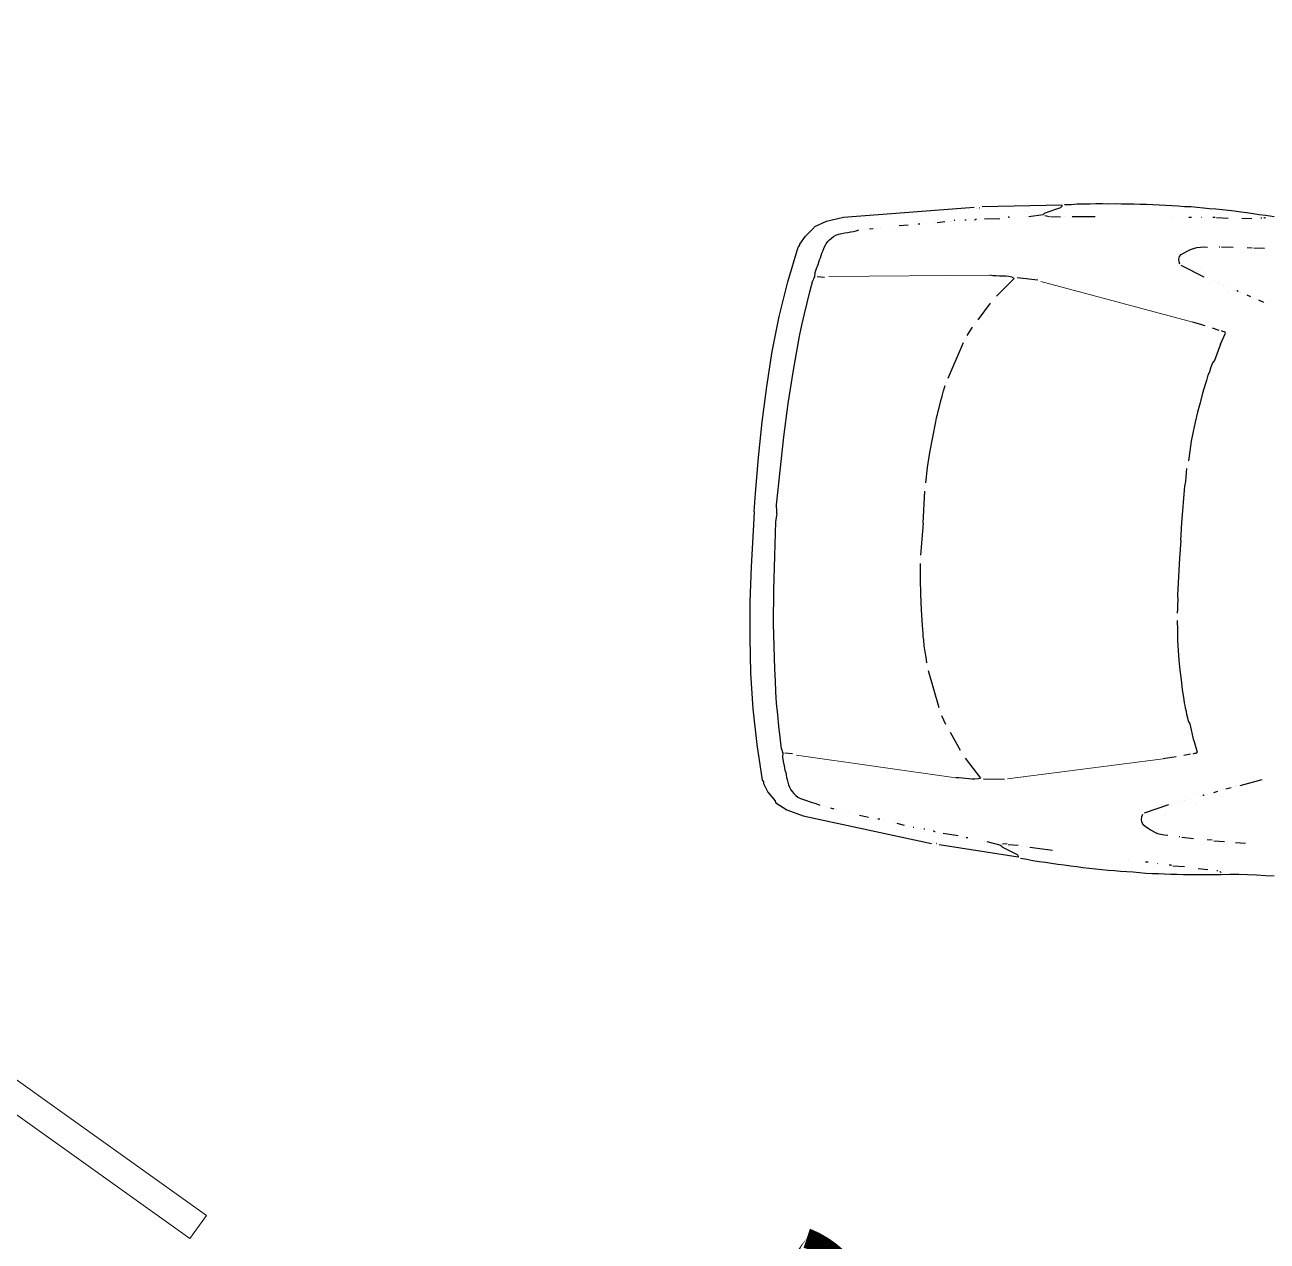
# Model space of a CAD drawing. Header units: metres. Extents: x -45 to 1930, y -347 to 488.
# Drawn here: x 36.222 to 39.306, y 31.888 to 34.908 of the extents above; entities that cross this region are included whole.
import ezdxf

# ---------------------------------------------------------------- set-up
doc = ezdxf.new("R2010")
doc.units = ezdxf.units.M
doc.layers.add('zariz.predmety', color=203, linetype='Continuous')

# ---------------------------------------------------------------- blocks, each defined once
blk = doc.blocks.new('BMW3-PUD')
at = {"lineweight": 0}
for p, q in [((3.3491, 0.5435), (3.7319, 0.6186)), ((3.8595, 0.6254), (4.2578, 0.5956)), ((3.3491, -0.5435), (3.7319, -0.6186)), ((3.8595, -0.6254), (4.2578, -0.5956))]:
    blk.add_line(p, q, dxfattribs=at)
for points in [[(3.686, 0.8133), (3.6702, 0.8146), (3.6552, 0.8167), (3.6394, 0.818), (3.6236, 0.8193), (3.6086, 0.8206), (3.5928, 0.8219), (3.577, 0.8225), (3.5612, 0.8238), (3.5455, 0.8244), (3.5304, 0.8257), (3.5146, 0.8263), (3.4989, 0.8268), (3.4831, 0.8274), (3.4673, 0.828), (3.4516, 0.8285), (3.4365, 0.8284), (3.4208, 0.8289), (3.405, 0.8287), (3.3892, 0.8285), (3.3734, 0.8291), (3.3577, 0.8289), (3.3419, 0.828), (3.3269, 0.8278), (3.3111, 0.8276), (3.2954, 0.8267), (3.2796, 0.8265), (3.2639, 0.8255), (3.2489, 0.8246), (3.2331, 0.8236), (3.2173, 0.8227), (3.2024, 0.821), (3.1866, 0.8201), (3.1648, 0.8183), (3.1431, 0.8166), (3.1213, 0.8156), (3.0988, 0.8153), (3.077, 0.815), (3.0552, 0.8148)], [(3.1904, 0.8127), (3.1897, 0.8134), (3.1889, 0.8134), (3.1874, 0.8141), (3.1866, 0.8149)], [(3.195, 0.8119), (3.195, 0.8119), (3.1964, 0.812), (3.1972, 0.812), (3.1979, 0.812)], [(3.2446, 0.8088), (3.2205, 0.81)], [(3.3076, 0.8065), (3.2791, 0.8062)], [(3.3107, 0.8058), (3.3121, 0.8058), (3.3136, 0.8058), (3.3144, 0.8059), (3.3167, 0.8059)], [(3.3452, 0.804), (3.3452, 0.804), (3.346, 0.804), (3.346, 0.804), (3.346, 0.804)], [(3.3693, 0.802), (3.376, 0.8021)], [(3.7728, 0.7775), (3.7374, 0.7846), (3.7367, 0.7854), (3.7359, 0.7869), (3.7344, 0.7876), (3.7329, 0.7891), (3.6951, 0.8051), (3.6944, 0.8059), (3.6936, 0.8074), (3.6921, 0.8089), (3.692, 0.8111), (3.8897, 0.794)], [(3.4174, 0.7988), (3.4174, 0.7988)], [(3.6653, 0.7845), (3.6082, 0.7884)], [(3.6699, 0.7831), (3.6699, 0.7831)], [(3.6856, 0.7832), (3.6856, 0.7832)], [(3.7187, 0.7814), (3.6939, 0.7818)], [(3.7217, 0.7799), (3.7329, 0.7816)], [(3.7773, 0.7768), (3.7773, 0.7768)], [(3.8202, 0.7721), (3.8209, 0.7721), (3.8217, 0.7721), (3.8224, 0.7721), (3.8239, 0.7721)], [(3.8965, 0.791), (3.8965, 0.791), (3.8965, 0.791), (3.8958, 0.791), (3.8958, 0.791), (3.8958, 0.791), (3.8965, 0.791), (3.8965, 0.791), (3.8965, 0.791)], [(3.9033, 0.7896), (3.9033, 0.7896)], [(4.4034, 0), (4.4032, 0.0469), (4.4022, 0.1355), (4.3989, 0.2241), (4.3933, 0.3126), (4.3855, 0.4004), (4.374, 0.4881), (4.3586, 0.5758), (4.3388, 0.6634), (4.3373, 0.6649), (4.3358, 0.6671), (4.335, 0.6694), (4.335, 0.6709), (4.3227, 0.6917), (4.3037, 0.7125), (4.3029, 0.714), (4.3022, 0.7148), (4.3021, 0.7163), (4.3014, 0.717), (4.2727, 0.7325), (4.2312, 0.7447), (3.9093, 0.7919)], [(3.8315, 0.77), (3.8315, 0.77)], [(3.8818, 0.7646), (3.8442, 0.7679)], [(3.9067, 0.7604), (3.9059, 0.7603), (3.9044, 0.7611), (3.9036, 0.7618), (3.9021, 0.7618)], [(3.9277, 0.7576), (3.9277, 0.7576), (3.9285, 0.7576), (3.93, 0.7576), (3.9307, 0.7577)], [(3.9382, 0.757), (3.9382, 0.757)], [(3.9555, 0.7549), (3.9555, 0.7549), (3.9563, 0.7549), (3.957, 0.755), (3.957, 0.755)], [(3.9653, 0.7528), (3.9653, 0.7528)], [(3.9984, 0.7472), (3.9796, 0.7507)], [(4.0029, 0.7458), (4.0029, 0.7458)], [(4.0285, 0.7423), (4.0285, 0.7423)], [(4.0413, 0.7402), (4.0428, 0.7402), (4.0435, 0.7402), (4.0451, 0.7402), (4.0458, 0.7402)], [(3.1312, 0.7391), (3.156, 0.7394)], [(3.2101, 0.7378), (3.1838, 0.7382)], [(3.2146, 0.7363), (3.2266, 0.7365)], [(3.2905, 0.7342), (3.2612, 0.7354)], [(3.295, 0.7335), (3.295, 0.7335), (3.2957, 0.7336), (3.2965, 0.7336), (3.2965, 0.7336)], [(3.391, 0.6844), (3.3931, 0.6904), (3.3938, 0.6972), (3.393, 0.7032), (3.3892, 0.7084), (3.3823, 0.7136), (3.3748, 0.718), (3.3672, 0.7224), (3.3597, 0.726), (3.3514, 0.729), (3.3423, 0.7304), (3.3341, 0.7317), (3.3251, 0.7316)], [(4.0526, 0.7396), (4.0526, 0.7396)], [(4.0924, 0.7333), (4.0699, 0.7368)], [(4.1165, 0.7291), (4.1165, 0.7291)], [(4.1376, 0.7248), (4.1376, 0.7248)], [(4.1489, 0.7227), (4.1489, 0.7227)], [(4.1654, 0.7207), (4.1564, 0.7221)], [(4.1699, 0.72), (4.1699, 0.72)], [(4.1775, 0.7178), (4.1775, 0.7178)], [(4.3475, 0), (4.3474, 0.005), (4.3495, 0.0215), (4.3462, 0.1056), (4.343, 0.1904), (4.3375, 0.2744), (4.3297, 0.3577), (4.3271, 0.3862), (4.3238, 0.4147), (4.3204, 0.4424), (4.3171, 0.4702), (4.3123, 0.4986), (4.3074, 0.5264), (4.3026, 0.5541), (4.297, 0.5826), (4.2955, 0.5848), (4.2947, 0.5878), (4.2939, 0.59), (4.2924, 0.5923), (4.2922, 0.6028), (4.2899, 0.6133), (4.2867, 0.6237), (4.2843, 0.635), (4.282, 0.6402), (4.2805, 0.6462), (4.2789, 0.6522), (4.2773, 0.6574), (4.275, 0.6641), (4.2727, 0.6701), (4.2703, 0.6761), (4.2665, 0.6821), (4.2627, 0.6865), (4.2581, 0.691), (4.2528, 0.6954), (4.2476, 0.6991), (4.2408, 0.702), (4.2332, 0.7042), (4.2257, 0.7064), (4.2189, 0.7078), (4.2114, 0.7099), (4.2046, 0.7114), (4.1978, 0.7135), (4.1918, 0.7157)], [(4.2969, 0.7155), (4.2969, 0.7155)], [(3.3282, 0.6566), (3.3872, 0.6813)], [(3.3369, 0.6807), (3.3369, 0.6807)], [(3.3043, 0.6488), (3.3043, 0.6488)], [(3.3207, 0.6558), (3.3207, 0.6558)], [(3.2093, 0.6154), (3.219, 0.6193)], [(3.2347, 0.6247), (3.2347, 0.6247)], [(3.2415, 0.6263), (3.2422, 0.6263), (3.243, 0.627), (3.2437, 0.6278), (3.2452, 0.6278)], [(3.2512, 0.6294), (3.2512, 0.6294)], [(3.2622, 0.6475), (3.2622, 0.6475)], [(3.2655, 0.6236), (3.2655, 0.6236)], [(3.2781, 0.6395), (3.2781, 0.6395)], [(3.2886, 0.6434), (3.2886, 0.6434)], [(3.2945, 0.6457), (3.2945, 0.6457)], [(3.7319, 0.6186), (3.7319, 0.6186)], [(3.7394, 0.6209), (3.7911, 0.6238)], [(3.8398, 0.5749), (3.7987, 0.6217), (3.8047, 0.624), (3.8121, 0.6256), (3.8196, 0.6257), (3.8272, 0.6257), (3.8354, 0.6251), (3.8437, 0.6252), (3.852, 0.6246), (3.8595, 0.6254)], [(3.1016, 0.5788), (3.1555, 0.5975)], [(3.1388, 0.6063), (3.1388, 0.6063)], [(3.1622, 0.5983), (3.1622, 0.5983)], [(3.1689, 0.6006), (3.1689, 0.6006)], [(3.1764, 0.6037), (3.1891, 0.6084)], [(3.1951, 0.61), (3.1951, 0.61)], [(3.2033, 0.6123), (3.2033, 0.6123)], [(3.603, 0.5946), (3.603, 0.5946)], [(3.6922, 0.6129), (3.6922, 0.6129)], [(4.2683, 0.5927), (4.2871, 0.5929)], [(3.1421, 0.5823), (3.1421, 0.5823)], [(3.8811, 0.513), (3.8535, 0.5562)], [(3.2768, 0.4931), (3.266, 0.5214), (3.2675, 0.523), (3.2697, 0.5245), (3.2727, 0.5253), (3.2764, 0.5268)], [(3.2824, 0.5269), (3.2989, 0.5316)], [(3.3109, 0.5347), (3.3109, 0.5347)], [(3.3176, 0.5363), (3.3491, 0.5435)], [(3.8864, 0.5071), (3.8864, 0.5071)], [(3.8902, 0.4996), (3.8902, 0.4996)], [(3.9056, 0.4727), (3.8941, 0.4937)], [(3.2768, 0.4931), (3.2886, 0.4519), (3.2932, 0.4459), (3.2955, 0.4385), (3.2979, 0.4295), (3.2995, 0.422), (3.3026, 0.4145), (3.3042, 0.4078), (3.3057, 0.401), (3.3073, 0.3935), (3.3129, 0.3688), (3.3176, 0.3448), (3.3224, 0.3209), (3.3265, 0.2962), (3.3298, 0.2722), (3.3331, 0.2482), (3.3349, 0.2234), (3.3367, 0.1986)], [(3.9079, 0.4653), (3.9079, 0.4653)], [(3.9102, 0.46), (3.9102, 0.46)], [(3.9459, 0.3636), (3.9133, 0.4541)], [(3.9491, 0.3516), (3.9491, 0.3516)], [(3.9836, 0.1005), (3.9817, 0.1388), (3.9782, 0.1763), (3.974, 0.2145), (3.969, 0.2535), (3.9674, 0.2633), (3.9658, 0.2722), (3.9649, 0.2805), (3.9626, 0.2887), (3.9609, 0.3037), (3.9577, 0.3179), (3.9546, 0.3314), (3.9514, 0.3449)], [(3.3424, 0), (3.3423, 0.044), (3.3412, 0.1356), (3.3395, 0.1476), (3.3394, 0.1589), (3.3393, 0.1694), (3.3391, 0.1799)], [(3.9834, 0), (3.9846, 0.0795)], [(3.9853, 0.0855), (3.9853, 0.0855)], [(4.4034, 0), (4.4032, -0.0469), (4.4022, -0.1355), (4.3989, -0.2241), (4.3933, -0.3126), (4.3855, -0.4004), (4.374, -0.4881), (4.3586, -0.5758), (4.3388, -0.6634), (4.3373, -0.6649), (4.3358, -0.6671), (4.335, -0.6694), (4.335, -0.6709), (4.3227, -0.6917), (4.3037, -0.7125), (4.3029, -0.714), (4.3022, -0.7148), (4.3021, -0.7163), (4.3014, -0.717), (4.2727, -0.7325), (4.2312, -0.7447), (3.9093, -0.7919)], [(3.9834, 0), (3.9846, -0.0795)], [(3.3424, 0), (3.3423, -0.044), (3.3412, -0.1356), (3.3395, -0.1476), (3.3394, -0.1589), (3.3393, -0.1694), (3.3391, -0.1799)], [(4.3475, 0), (4.3474, -0.005), (4.3495, -0.0215), (4.3462, -0.1056), (4.343, -0.1904), (4.3375, -0.2744), (4.3297, -0.3577), (4.3271, -0.3862), (4.3238, -0.4147), (4.3204, -0.4424), (4.3171, -0.4702), (4.3123, -0.4986), (4.3074, -0.5264), (4.3026, -0.5541), (4.297, -0.5826), (4.2955, -0.5848), (4.2947, -0.5878), (4.2939, -0.59), (4.2924, -0.5923), (4.2922, -0.6028), (4.2899, -0.6133), (4.2867, -0.6237), (4.2843, -0.635), (4.282, -0.6402), (4.2805, -0.6462), (4.2789, -0.6522), (4.2773, -0.6574), (4.275, -0.6641), (4.2727, -0.6701), (4.2703, -0.6761), (4.2665, -0.6821), (4.2627, -0.6865), (4.2581, -0.691), (4.2528, -0.6954), (4.2476, -0.6991), (4.2408, -0.702), (4.2332, -0.7042), (4.2257, -0.7064), (4.2189, -0.7078), (4.2114, -0.7099), (4.2046, -0.7114), (4.1978, -0.7135), (4.1918, -0.7157)], [(3.9853, -0.0855), (3.9853, -0.0855)], [(3.9836, -0.1005), (3.9817, -0.1388), (3.9782, -0.1763), (3.974, -0.2145), (3.969, -0.2535), (3.9674, -0.2633), (3.9658, -0.2722), (3.9649, -0.2805), (3.9626, -0.2887), (3.9609, -0.3037), (3.9577, -0.3179), (3.9546, -0.3314), (3.9514, -0.3449)], [(3.2768, -0.4931), (3.2886, -0.4519), (3.2932, -0.4459), (3.2955, -0.4385), (3.2979, -0.4295), (3.2995, -0.422), (3.3026, -0.4145), (3.3042, -0.4078), (3.3057, -0.401), (3.3073, -0.3935), (3.3129, -0.3688), (3.3176, -0.3448), (3.3224, -0.3209), (3.3265, -0.2962), (3.3298, -0.2722), (3.3331, -0.2482), (3.3349, -0.2234), (3.3367, -0.1986)], [(3.9459, -0.3636), (3.9133, -0.4541)], [(3.9491, -0.3516), (3.9491, -0.3516)], [(3.9102, -0.46), (3.9102, -0.46)], [(3.2768, -0.4931), (3.266, -0.5214), (3.2675, -0.523), (3.2697, -0.5245), (3.2727, -0.5253), (3.2764, -0.5268)], [(3.9056, -0.4727), (3.8941, -0.4937)], [(3.9079, -0.4653), (3.9079, -0.4653)], [(3.8811, -0.513), (3.8535, -0.5562)], [(3.8864, -0.5071), (3.8864, -0.5071)], [(3.8902, -0.4996), (3.8902, -0.4996)], [(3.2824, -0.5269), (3.2989, -0.5316)], [(3.3109, -0.5347), (3.3109, -0.5347)], [(3.3176, -0.5363), (3.3491, -0.5435)], [(3.8398, -0.5749), (3.7987, -0.6217), (3.8047, -0.624), (3.8121, -0.6256), (3.8196, -0.6257), (3.8272, -0.6257), (3.8354, -0.6251), (3.8437, -0.6252), (3.852, -0.6246), (3.8595, -0.6254)], [(3.1689, -0.6006), (3.1689, -0.6006)], [(3.1764, -0.6037), (3.1891, -0.6084)], [(3.1951, -0.61), (3.1951, -0.61)], [(3.2033, -0.6123), (3.2033, -0.6123)], [(3.2093, -0.6154), (3.219, -0.6193)], [(3.603, -0.5946), (3.603, -0.5946)], [(3.6922, -0.6129), (3.6922, -0.6129)], [(4.2683, -0.5927), (4.2871, -0.5929)], [(3.2347, -0.6247), (3.2347, -0.6247)], [(3.2415, -0.6263), (3.2422, -0.6263), (3.243, -0.627), (3.2437, -0.6278), (3.2452, -0.6278)], [(3.2512, -0.6294), (3.2512, -0.6294)], [(3.2622, -0.6475), (3.2622, -0.6475)], [(3.2655, -0.6236), (3.2655, -0.6236)], [(3.2781, -0.6395), (3.2781, -0.6395)], [(3.2886, -0.6434), (3.2886, -0.6434)], [(3.2945, -0.6457), (3.2945, -0.6457)], [(3.7319, -0.6186), (3.7319, -0.6186)], [(3.7394, -0.6209), (3.7911, -0.6238)], [(3.3043, -0.6488), (3.3043, -0.6488)], [(3.3207, -0.6558), (3.3207, -0.6558)], [(3.3282, -0.6566), (3.3872, -0.6813)], [(3.391, -0.6844), (3.3931, -0.6904), (3.3938, -0.6972), (3.393, -0.7032), (3.3892, -0.7084), (3.3823, -0.7136), (3.3748, -0.718), (3.3672, -0.7224), (3.3597, -0.726), (3.3514, -0.729), (3.3423, -0.7304), (3.3341, -0.7317), (3.3251, -0.7316)], [(3.3369, -0.6807), (3.3369, -0.6807)], [(3.2101, -0.7378), (3.1838, -0.7382)], [(3.2146, -0.7363), (3.2266, -0.7365)], [(3.2905, -0.7342), (3.2612, -0.7354)], [(3.295, -0.7335), (3.295, -0.7335), (3.2957, -0.7336), (3.2965, -0.7336), (3.2965, -0.7336)], [(4.0526, -0.7396), (4.0526, -0.7396)], [(4.0924, -0.7333), (4.0699, -0.7368)], [(4.1165, -0.7291), (4.1165, -0.7291)], [(4.1376, -0.7248), (4.1376, -0.7248)], [(4.1489, -0.7227), (4.1489, -0.7227)], [(4.1654, -0.7207), (4.1564, -0.7221)], [(4.1699, -0.72), (4.1699, -0.72)], [(4.1775, -0.7178), (4.1775, -0.7178)], [(4.2969, -0.7155), (4.2969, -0.7155)], [(3.8315, -0.77), (3.8315, -0.77)], [(3.8818, -0.7646), (3.8442, -0.7679)], [(3.9067, -0.7604), (3.9059, -0.7603), (3.9044, -0.7611), (3.9036, -0.7618), (3.9021, -0.7618)], [(3.9277, -0.7576), (3.9277, -0.7576), (3.9285, -0.7576), (3.93, -0.7576), (3.9307, -0.7577)], [(3.9382, -0.757), (3.9382, -0.757)], [(3.9555, -0.7549), (3.9555, -0.7549), (3.9563, -0.7549), (3.957, -0.755), (3.957, -0.755)], [(3.9653, -0.7528), (3.9653, -0.7528)], [(3.9984, -0.7472), (3.9796, -0.7507)], [(4.0029, -0.7458), (4.0029, -0.7458)], [(4.0285, -0.7423), (4.0285, -0.7423)], [(4.0413, -0.7402), (4.0428, -0.7402), (4.0435, -0.7402), (4.0451, -0.7402), (4.0458, -0.7402)], [(3.4174, -0.7988), (3.4174, -0.7988)], [(3.6653, -0.7845), (3.6082, -0.7884)], [(3.6699, -0.7831), (3.6699, -0.7831)], [(3.6856, -0.7832), (3.6856, -0.7832)], [(3.7728, -0.7775), (3.7374, -0.7846), (3.7367, -0.7854), (3.7359, -0.7869), (3.7344, -0.7876), (3.7329, -0.7891), (3.6951, -0.8051), (3.6944, -0.8059), (3.6936, -0.8074), (3.6921, -0.8089), (3.692, -0.8111), (3.8897, -0.794)], [(3.7187, -0.7814), (3.6939, -0.7818)], [(3.7217, -0.7799), (3.7329, -0.7816)], [(3.7773, -0.7768), (3.7773, -0.7768)], [(3.8202, -0.7721), (3.8209, -0.7721), (3.8217, -0.7721), (3.8224, -0.7721), (3.8239, -0.7721)], [(3.8965, -0.791), (3.8965, -0.791), (3.8965, -0.791), (3.8958, -0.791), (3.8958, -0.791), (3.8958, -0.791), (3.8965, -0.791), (3.8965, -0.791), (3.8965, -0.791)], [(3.9033, -0.7896), (3.9033, -0.7896)], [(3.686, -0.8133), (3.6702, -0.8146), (3.6552, -0.8167), (3.6394, -0.818), (3.6236, -0.8193), (3.6086, -0.8206), (3.5928, -0.8219), (3.577, -0.8225), (3.5612, -0.8238), (3.5455, -0.8244), (3.5304, -0.8257), (3.5146, -0.8263), (3.4989, -0.8268), (3.4831, -0.8274), (3.4673, -0.828), (3.4516, -0.8285), (3.4365, -0.8284), (3.4208, -0.8289), (3.405, -0.8287), (3.3892, -0.8285), (3.3734, -0.8291), (3.3577, -0.8289), (3.3419, -0.828), (3.3269, -0.8278), (3.3111, -0.8276), (3.2954, -0.8267), (3.2796, -0.8265), (3.2639, -0.8255), (3.2489, -0.8246), (3.2331, -0.8236), (3.2173, -0.8227), (3.2024, -0.821), (3.1866, -0.8201), (3.1648, -0.8183)], [(3.1904, -0.8127), (3.1897, -0.8134), (3.1889, -0.8134), (3.1874, -0.8141), (3.1866, -0.8149)], [(3.195, -0.8119), (3.195, -0.8119), (3.1964, -0.812), (3.1972, -0.812), (3.1979, -0.812)], [(3.2446, -0.8088), (3.2205, -0.81)], [(3.3076, -0.8065), (3.2791, -0.8062)], [(3.3107, -0.8058), (3.3121, -0.8058), (3.3136, -0.8058), (3.3144, -0.8059), (3.3167, -0.8059)], [(3.3452, -0.804), (3.3452, -0.804), (3.346, -0.804), (3.346, -0.804), (3.346, -0.804)], [(3.3693, -0.802), (3.376, -0.8021)]]:
    blk.add_lwpolyline(points)

msp = doc.modelspace()

# ---------------------------------------------------------------- linework, layer by layer
at = {"linetype": 'Continuous', "lineweight": 0}
msp.add_lwpolyline([(31.613648, 35.567052), (36.672704, 31.951394), (36.632002, 31.894444), (31.572946, 35.510102)], close=True, dxfattribs=at)
at = {"layer": 'zariz.predmety', "color": 253, "linetype": 'Continuous', "ltscale": 0.001}
msp.add_lwpolyline([(38.273318, 31.522275, 0, 0, 0.52056705), (38.273318, 31.522275, 0, 0.05, 0.52056705), (38.162868, 31.895248, 0, 0.05, 0.52056705), (38.273318, 31.522275, 0.05, 0.05, 0)], format="xyseb", close=True, dxfattribs=at)

# ---------------------------------------------------------------- block references
at = {"linetype": 'Continuous', "lineweight": 0, "rotation": 176.143735509475}
msp.add_blockref('BMW3-PUD', (42.426086, 33.402271), dxfattribs=at)

doc.saveas('drawing.dxf')
